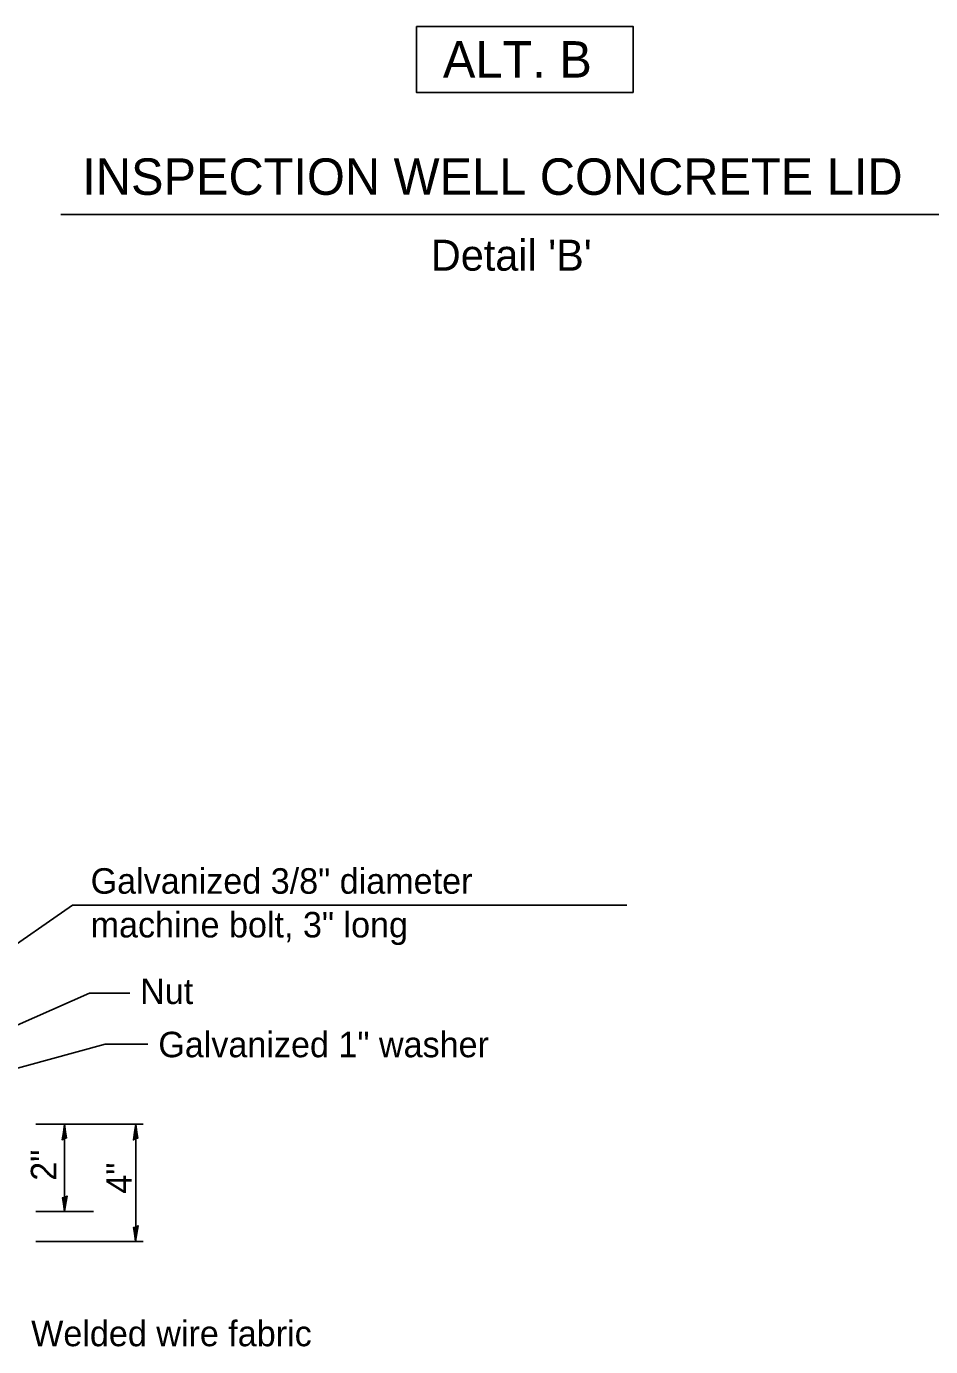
# Model space of a CAD drawing. Extents: x 0 to 2.83, y 0 to 1.83.
# Drawn here: x 1.316 to 1.73, y 0.359 to 0.962 of the extents above; entities that cross this region are included whole.
import ezdxf

# ---------------------------------------------------------------- set-up
doc = ezdxf.new("R2010")
doc.units = 0
doc.layers.add('RD_Pr_Roadway_Dimensions', color=7, linetype='Continuous')
doc.layers.add('RD_Pr_Roadway_Notes', color=7, linetype='Continuous')

msp = doc.modelspace()

# ---------------------------------------------------------------- linework, layer by layer
at = {"layer": 'RD_Pr_Roadway_Dimensions'}
for p, q in [((1.32061, 0.46028), (1.36971, 0.46028)), ((1.33378, 0.46028), (1.33378, 0.42022)), ((1.36636, 0.46021), (1.36636, 0.40647)), ((1.32061, 0.42022), (1.34697, 0.42022)), ((1.32061, 0.40654), (1.36971, 0.40654))]:
    msp.add_line(p, q, dxfattribs=at)
for points in [[(1.33369, 0.4537), (1.33468, 0.45392), (1.33425, 0.45669), (1.33378, 0.46028), (1.33327, 0.45646), (1.33268, 0.45311), (1.33369, 0.4537), (1.33433, 0.45399), (1.33378, 0.45787), (1.33304, 0.45363), (1.33388, 0.45426), (1.33376, 0.45604), (1.3335, 0.45432)], [(1.36626, 0.45361), (1.36724, 0.45383), (1.36681, 0.45661), (1.36636, 0.46019), (1.36584, 0.45637), (1.36525, 0.45302), (1.36626, 0.45361), (1.36691, 0.45391), (1.36636, 0.45778), (1.3656, 0.45354), (1.36644, 0.45418), (1.36633, 0.45595), (1.36606, 0.45423)], [(1.33388, 0.42679), (1.3329, 0.42657), (1.33332, 0.4238), (1.33378, 0.42022), (1.33431, 0.42404), (1.3349, 0.42738), (1.33388, 0.42679), (1.33323, 0.4265), (1.33379, 0.42262), (1.33453, 0.42686), (1.3337, 0.42624), (1.33382, 0.42445), (1.33408, 0.42617)], [(1.36636, 0.4132), (1.36539, 0.41298), (1.36581, 0.4102), (1.36627, 0.40663), (1.3668, 0.41045), (1.36739, 0.41379), (1.36636, 0.4132), (1.36572, 0.41291), (1.36627, 0.40903), (1.36702, 0.41327), (1.36619, 0.41265), (1.3663, 0.41086), (1.36656, 0.41258)]]:
    msp.add_lwpolyline(points, dxfattribs=at)
at = {"layer": 'RD_Pr_Roadway_Notes'}
for p, q in [((1.33203, 0.87632), (1.74438, 0.87632)), ((1.33734, 0.56037), (1.26034, 0.50681)), ((1.33734, 0.56037), (1.59098, 0.56037)), ((1.34515, 0.5202), (1.28098, 0.49174)), ((1.36357, 0.5202), (1.34515, 0.5202)), ((1.3524, 0.49676), (1.28712, 0.47891)), ((1.37195, 0.49676), (1.3524, 0.49676))]:
    msp.add_line(p, q, dxfattribs=at)
msp.add_lwpolyline([(1.49475, 0.96229), (1.59385, 0.96229), (1.59385, 0.93213), (1.49475, 0.93213)], close=True, dxfattribs=at)

# ---------------------------------------------------------------- texts
at = {"layer": 'RD_Pr_Roadway_Dimensions'}
for s, p in [('2"', (1.33002, 0.43436)), ('4"', (1.36452, 0.42845))]:
    msp.add_text(s, height=0.011667, rotation=90, dxfattribs=at).set_placement(p)
at = {"layer": 'RD_Pr_Roadway_Notes'}
for s, height, p in [('ALT. B', 0.016667, (1.50685, 0.93887)), ('INSPECTION WELL CONCRETE LID', 0.0166667, (1.34189, 0.88526)), ("Detail 'B'", 0.014167, (1.50134, 0.85057)), ('Galvanized 3/8" diameter', 0.0116667, (1.34571, 0.56563)), ('machine bolt, 3" long', 0.0116667, (1.34571, 0.54563)), ('Nut', 0.011667, (1.36837, 0.51518)), ('Galvanized 1" washer', 0.0116667, (1.37667, 0.49083)), ('Welded wire fabric', 0.0116667, (1.31851, 0.35867))]:
    msp.add_text(s, height=height, dxfattribs=at).set_placement(p)

doc.saveas('drawing.dxf')
